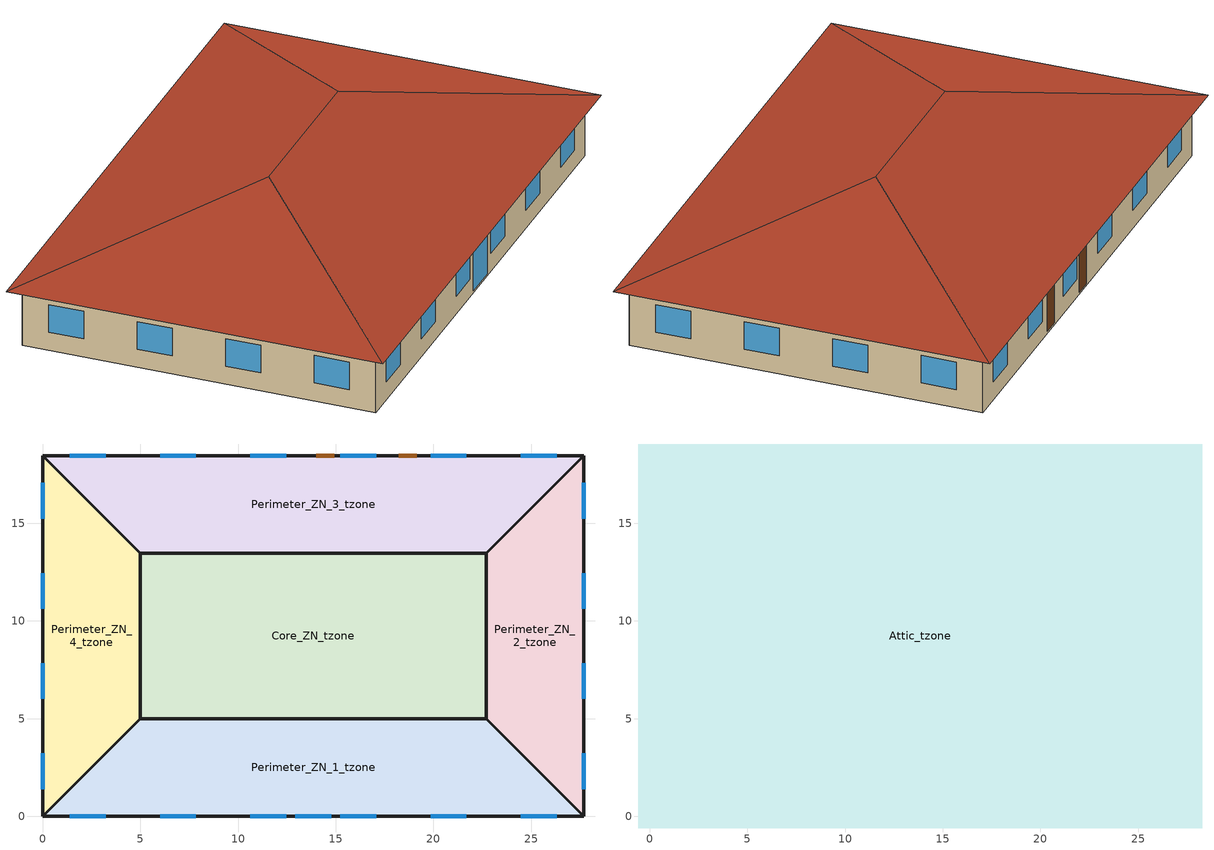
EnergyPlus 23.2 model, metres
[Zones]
Core_ZN_tzone
 floor ground (res_ext_wall_grd): 5,5 5,13.46 22.69,13.46 22.69,5 z-0.1
 wall outside (int_wall): 5,13.46 5,5 22.69,5 22.69,13.46 5,13.46 z-0.1:3.06
 roof outside (res_roof_floor): 22.69,13.46 5,13.46 5,5 22.69,5 z3.06
Perimeter_ZN_1_tzone
 floor ground (res_ext_wall_grd): 5,5 22.69,5 27.69,0 0,0 z-0.1
 wall outside (int_wall): 27.69,0 22.69,5 5,5 0,0 z-0.1:3.06
 wall outside (res_ext_wall_grd): 0,0 27.69,0 z-0.1:3.06
 window (Window_U_0.504_SHGC_North_0.229): 12.93,0 14.76,0 z0:2.13; 1.39,0 3.22,0 / 6.01,0 7.84,0 / 10.62,0 12.45,0 / 15.24,0 17.07,0 / 19.85,0 21.68,0 / 24.47,0 26.3,0 z0.9:2.42
 roof outside (res_roof_floor): 22.69,5 5,5 0,0 27.69,0 z3.06
Perimeter_ZN_2_tzone
 floor ground (res_ext_wall_grd): 27.69,18.46 27.69,0 22.69,5 22.69,13.46 z-0.1
 wall outside (int_wall): 27.69,18.46 22.69,13.46 22.69,5 27.69,0 z-0.1:3.06
 wall outside (res_ext_wall_grd): 27.69,0 27.69,18.46 z-0.1:3.06
 window (Window_U_0.504_SHGC_North_0.229): 27.69,1.39 27.69,3.22 / 27.69,6.01 27.69,7.84 / 27.69,10.62 27.69,12.45 / 27.69,15.24 27.69,17.07 z0.9:2.42
 roof outside (res_roof_floor): 22.69,13.46 22.69,5 27.69,0 27.69,18.46 z3.06
Perimeter_ZN_3_tzone
 floor ground (res_ext_wall_grd): 22.69,13.46 5,13.46 0,18.46 27.69,18.46 z-0.1
 wall outside (int_wall): 0,18.46 5,13.46 22.69,13.46 27.69,18.46 z-0.1:3.06
 wall outside (res_ext_wall_grd): 27.69,18.46 0,18.46 z-0.1:3.06
 window (Window_U_0.504_SHGC_North_0.229): 26.3,18.46 24.47,18.46 / 21.68,18.46 19.85,18.46 / 17.07,18.46 15.24,18.46 / 12.45,18.46 10.62,18.46 / 7.84,18.46 6.01,18.46 / 3.22,18.46 1.39,18.46 z0.9:2.42
 door (Swinging Door_con): 14.91,18.46 14,18.46 / 19.13,18.46 18.22,18.46 z0:2.13
 roof outside (res_roof_floor): 5,13.46 22.69,13.46 27.69,18.46 0,18.46 z3.06
Perimeter_ZN_4_tzone
 floor ground (res_ext_wall_grd): 0,18.46 5,13.46 5,5 0,0 z-0.1
 wall outside (res_ext_wall_grd): 0,18.46 0,0 z-0.1:3.06
 wall outside (int_wall): 0,0 5,5 5,13.46 0,18.46 z-0.1:3.06
 window (Window_U_0.504_SHGC_North_0.229): 0,17.07 0,15.24 / 0,12.45 0,10.62 / 0,7.84 0,6.01 / 0,3.22 0,1.39 z0.9:2.42
 roof outside (res_roof_floor): 5,13.46 0,18.46 0,0 5,5 z3.06
Attic_tzone
 floor ground (res_roof_floor): 28.29,-0.6 -0.6,-0.6 -0.6,19.06 28.29,19.06 z3.06
 roof outside (res_roof_floor): 9.23,9.23,6.36 -0.6,19.06,3.06 -0.6,-0.6,3.06; 28.29,19.06,3.06 18.46,9.23,6.36 28.29,-0.6,3.06; 9.23,9.23,6.36 -0.6,-0.6,3.06 28.29,-0.6,3.06 18.46,9.23,6.36; -0.6,19.06,3.06 9.23,9.23,6.36 18.46,9.23,6.36 28.29,19.06,3.06
[Building]
Building 1
[Site:Location]
Miami Intl Ap_FL_USA: Latitude {deg}=25.82; Longitude {deg}=-80.3; Time Zone {hr}=-5; Elevation {m}=11
[Site:GroundTemperature:BuildingSurface]
22.26, 20.91, 20.55, 20.86, 22.68, 24.72, 26.64, 28.02, 28.43, 27.78, 26.21, 24.23
[Site:WaterMainsTemperature]
Calculation Method=Correlation; Annual Average Outdoor Air Temperature {C}=24.5069; Maximum Difference In Monthly Average Outdoor Air Temperatures {deltaC}=8.7051
[SizingPeriod:DesignDay] Day of Month=21; Dry-Bulb Temperature Range Modifier Type=DefaultMultipliers; Humidity Condition Type=Wetbulb; Barometric Pressure {Pa}=101193; Rain Indicator=No; Snow Indicator=No; Daylight Saving Time Indicator=No; Begin Environment Reset Mode=FullResetAtBeginEnvironment
Name | Month | Day Type | Maximum Dry-Bulb Temperature {C} | Daily Dry-Bulb Temperature Range {deltaC} | Wetbulb or DewPoint at Maximum Dry-Bulb {C} | Wind Speed {m/s} | Wind Direction {deg} | Solar Model Indicator | ASHRAE Clear Sky Optical Depth for Beam Irradiance (taub) | ASHRAE Clear Sky Optical Depth for Diffuse Irradiance (taud) | Sky Clearness
Miami Intl Ap Ann Clg .4% Condns DB=>MWB | 7 | SummerDesignDay | 33.2 | 6.7 | 25.3 | 4.5 | 140 | ASHRAETau | 0.528 | 1.905
Miami Intl Ap Ann Htg 99.6% Condns DB | 1 | WinterDesignDay | 8.7 | 0 | 8.7 | 3.8 | 340 | ASHRAEClearSky |  |  | 0
[Material] Thermal Absorptance=0.9; Solar Absorptance=0.7; Visible Absorptance=0.7
Name | Roughness | Thickness {m} | Conductivity {W/m-K} | Density {kg/m3} | Specific Heat {J/kg-K}
Material 1 | Smooth | 0.0254 | 0.72 | 1856 | 840
Material 2; Material 3; Material 4 | MediumSmooth | 0.0159 | 0.16 | 800 | 1090
Material 5; Material 6 | Smooth | 0.0127 | 0.16 | 800 | 1090
[Material:NoMass] Thermal Absorptance=0.9; Solar Absorptance=0.7; Visible Absorptance=0.7
Name | Roughness | Thermal Resistance {m2-K/W}
Material No Mass 1 | MediumSmooth | 1.06783
Material No Mass 2 | MediumSmooth | 6.23479
Material No Mass 3 | MediumRough | 0.475973
[WindowMaterial:SimpleGlazingSystem]
Window Material Simple Glazing System 1: U-Factor {W/m2-K}=2.86184; Solar Heat Gain Coefficient=0.229; Visible Transmittance=0.2519
[Construction]
int_wall: Material 5, Material 6
res_ext_wall_grd: Material 1, Material 2, Material No Mass 1, Material 3
res_roof_floor: Material 4, Material No Mass 2
Swinging Door_con: Material No Mass 3
Window_U_0.504_SHGC_North_0.229: Window Material Simple Glazing System 1
[Zone] Multiplier=1
Name | Part of Total Floor Area
Attic_tzone | No
Core_ZN_tzone; Perimeter_ZN_1_tzone; Perimeter_ZN_2_tzone; Perimeter_ZN_3_tzone; Perimeter_ZN_4_tzone | Yes
[Space]
Name | Zone | Floor Area {m2}
Attic | Attic_tzone | 567.9774
Core_ZN | Core_ZN_tzone | 149.6574
Perimeter_ZN_1 | Perimeter_ZN_1_tzone | 113.45
Perimeter_ZN_2 | Perimeter_ZN_2_tzone | 67.3
Perimeter_ZN_3 | Perimeter_ZN_3_tzone | 113.45
Perimeter_ZN_4 | Perimeter_ZN_4_tzone | 67.3
[ZoneInfiltration:DesignFlowRate]
Space Infiltration Design Flow Rate 1: Zone or ZoneList or Space or SpaceList=Attic; Schedule=ruleset_on; Design Flow Rate Calculation Method=Flow/Zone; Design Flow Rate {m3/s}=0.2
[Lights] Schedule=occupancy schedule; Design Level Calculation Method=Watts/Area; Watts per Zone Floor Area {W/m2}=6.18125; Fraction Replaceable=1
Name | Zone or ZoneList or Space or SpaceList
Core_ZN_lights_2 | Core_ZN
Perimeter_ZN_1_lights_3 | Perimeter_ZN_1
Perimeter_ZN_2_lights_4 | Perimeter_ZN_2
Perimeter_ZN_3_lights_1 | Perimeter_ZN_3
Perimeter_ZN_4_lights_5 | Perimeter_ZN_4
[People] Number of People Schedule=occupancy schedule; Number of People Calculation Method=Area/Person; Floor Area per Person {m2/person}=18.58063; Fraction Radiant=0.3; Activity Level Schedule=activity schedule
Name | Zone or ZoneList or Space or SpaceList
Core_ZN_ppl_2 | Core_ZN
Perimeter_ZN_1_ppl_3 | Perimeter_ZN_1
Perimeter_ZN_2_ppl_4 | Perimeter_ZN_2
Perimeter_ZN_3_ppl_1 | Perimeter_ZN_3
Perimeter_ZN_4_ppl_5 | Perimeter_ZN_4
[ElectricEquipment] Schedule=occupancy schedule; Design Level Calculation Method=Watts/Area; Watts per Zone Floor Area {W/m2}=6.78
Name | Zone or ZoneList or Space or SpaceList
Core_ZN_elec_equip_2 | Core_ZN
Perimeter_ZN_1_elec_equip_3 | Perimeter_ZN_1
Perimeter_ZN_2_elec_equip_4 | Perimeter_ZN_2
Perimeter_ZN_3_elec_equip_1 | Perimeter_ZN_3
Perimeter_ZN_4_elec_equip_5 | Perimeter_ZN_4
[ZoneControl:Thermostat] Temperature Difference Between Cutout And Setpoint {deltaC}=0
Name | Zone or ZoneList | Control Type Schedule | Control 1
Core_ZN_tzone Thermostat | Core_ZN_tzone | Core_ZN_tzone Thermostat Schedule | Thermostat Setpoint Dual Setpoint 2
Perimeter_ZN_1_tzone Thermostat | Perimeter_ZN_1_tzone | Perimeter_ZN_1_tzone Thermostat Schedule | Thermostat Setpoint Dual Setpoint 3
Perimeter_ZN_2_tzone Thermostat | Perimeter_ZN_2_tzone | Perimeter_ZN_2_tzone Thermostat Schedule | Thermostat Setpoint Dual Setpoint 4
Perimeter_ZN_3_tzone Thermostat | Perimeter_ZN_3_tzone | Perimeter_ZN_3_tzone Thermostat Schedule | Thermostat Setpoint Dual Setpoint 1
Perimeter_ZN_4_tzone Thermostat | Perimeter_ZN_4_tzone | Perimeter_ZN_4_tzone Thermostat Schedule | Thermostat Setpoint Dual Setpoint 5
[ThermostatSetpoint:DualSetpoint] Heating Setpoint Temperature Schedule=thermostat heating ruleset; Cooling Setpoint Temperature Schedule=thermostat cooling ruleset
Thermostat Setpoint Dual Setpoint 2; Thermostat Setpoint Dual Setpoint 3; Thermostat Setpoint Dual Setpoint 4; Thermostat Setpoint Dual Setpoint 1; Thermostat Setpoint Dual Setpoint 5
[ZoneHVAC:PackagedTerminalAirConditioner] Availability Schedule=Always On Discrete; Cooling Supply Air Flow Rate {m3/s}=Autosize; Heating Supply Air Flow Rate {m3/s}=Autosize; No Load Supply Air Flow Rate {m3/s}=Autosize; Cooling Outdoor Air Flow Rate {m3/s}=Autosize; Heating Outdoor Air Flow Rate {m3/s}=Autosize; No Load Outdoor Air Flow Rate {m3/s}=Autosize; Fan Placement=DrawThrough; Supply Air Fan Operating Mode Schedule=Always Off Discrete
Name | Supply Air Fan | Heating Coil | Cooling Coil
Core_ZN_tzone PTAC | Core_ZN_tzonePTAC_fan | Core_ZN_tzonePTAC No Heat | Core_ZN_tzonePTAC 1spd DX AC Clg Coil
Perimeter_ZN_1_tzone PTAC | Perimeter_ZN_1_tzonePTAC_fan | Perimeter_ZN_1_tzonePTAC No Heat | Perimeter_ZN_1_tzonePTAC 1spd DX AC Clg Coil
Perimeter_ZN_2_tzone PTAC | Perimeter_ZN_2_tzonePTAC_fan | Perimeter_ZN_2_tzonePTAC No Heat | Perimeter_ZN_2_tzonePTAC 1spd DX AC Clg Coil
Perimeter_ZN_3_tzone PTAC | Perimeter_ZN_3_tzonePTAC_fan | Perimeter_ZN_3_tzonePTAC No Heat | Perimeter_ZN_3_tzonePTAC 1spd DX AC Clg Coil
Perimeter_ZN_4_tzone PTAC | Perimeter_ZN_4_tzonePTAC_fan | Perimeter_ZN_4_tzonePTAC No Heat | Perimeter_ZN_4_tzonePTAC 1spd DX AC Clg Coil
[Fan:OnOff] Availability Schedule=Always On Discrete; Fan Total Efficiency=0.52; Pressure Rise {Pa}=331.28; Maximum Flow Rate {m3/s}=Autosize; Motor Efficiency=0.8; Motor In Airstream Fraction=1
Name | Fan Power Ratio Function of Speed Ratio Curve | Fan Efficiency Ratio Function of Speed Ratio Curve
Core_ZN_tzonePTAC_fan | Fan On Off Power Curve 1 | Fan On Off Efficiency Curve 1
Perimeter_ZN_1_tzonePTAC_fan | Fan On Off Power Curve 2 | Fan On Off Efficiency Curve 2
Perimeter_ZN_2_tzonePTAC_fan | Fan On Off Power Curve 3 | Fan On Off Efficiency Curve 3
Perimeter_ZN_3_tzonePTAC_fan | Fan On Off Power Curve | Fan On Off Efficiency Curve
Perimeter_ZN_4_tzonePTAC_fan | Fan On Off Power Curve 4 | Fan On Off Efficiency Curve 4
[Coil:Heating:Electric] Availability Schedule=Always Off Discrete; Efficiency=1; Nominal Capacity {W}=0
Core_ZN_tzonePTAC No Heat; Perimeter_ZN_1_tzonePTAC No Heat; Perimeter_ZN_2_tzonePTAC No Heat; Perimeter_ZN_3_tzonePTAC No Heat; Perimeter_ZN_4_tzonePTAC No Heat
[Coil:Cooling:DX:SingleSpeed] Availability Schedule=Always On Discrete; Gross Rated Total Cooling Capacity {W}=Autosize; Gross Rated Sensible Heat Ratio=Autosize; Gross Rated Cooling COP {W/W}=3; Rated Air Flow Rate {m3/s}=Autosize; Rated Evaporator Fan Power Per Volume Flow Rate 2017 {W/(m3/s)}=773.3; Rated Evaporator Fan Power Per Volume Flow Rate 2023 {W/(m3/s)}=934.4; Minimum Outdoor Dry-Bulb Temperature for Compressor Operation {C}=-25; Nominal Time for Condensate Removal to Begin {s}=0; Ratio of Initial Moisture Evaporation Rate and Steady State Latent Capacity=0; Maximum Cycling Rate {cycles/hr}=0; Latent Capacity Time Constant {s}=0; Condenser Type=AirCooled; Evaporative Condenser Effectiveness=0.9; Evaporative Condenser Air Flow Rate {m3/s}=Autosize; Evaporative Condenser Pump Rated Power Consumption {W}=Autosize; Crankcase Heater Capacity {W}=0; Maximum Outdoor Dry-Bulb Temperature for Crankcase Heater Operation {C}=10; Basin Heater Capacity {W/K}=0; Basin Heater Setpoint Temperature {C}=2
Name | Total Cooling Capacity Function of Temperature Curve | Total Cooling Capacity Function of Flow Fraction Curve | Energy Input Ratio Function of Temperature Curve | Energy Input Ratio Function of Flow Fraction Curve | Part Load Fraction Correlation Curve
Core_ZN_tzonePTAC 1spd DX AC Clg Coil | Curve Biquadratic 7 | Curve Quadratic 10 | Curve Biquadratic 8 | Curve Quadratic 11 | Curve Quadratic 12
Perimeter_ZN_1_tzonePTAC 1spd DX AC Clg Coil | Curve Biquadratic 11 | Curve Quadratic 16 | Curve Biquadratic 12 | Curve Quadratic 17 | Curve Quadratic 18
Perimeter_ZN_2_tzonePTAC 1spd DX AC Clg Coil | Curve Biquadratic 15 | Curve Quadratic 22 | Curve Biquadratic 16 | Curve Quadratic 23 | Curve Quadratic 24
Perimeter_ZN_3_tzonePTAC 1spd DX AC Clg Coil | Curve Biquadratic 3 | Curve Quadratic 4 | Curve Biquadratic 4 | Curve Quadratic 5 | Curve Quadratic 6
Perimeter_ZN_4_tzonePTAC 1spd DX AC Clg Coil | Curve Biquadratic 19 | Curve Quadratic 28 | Curve Biquadratic 20 | Curve Quadratic 29 | Curve Quadratic 30
[Zone equipment]
Core_ZN_tzone: Core_ZN_tzone PTAC
Perimeter_ZN_1_tzone: Perimeter_ZN_1_tzone PTAC
Perimeter_ZN_2_tzone: Perimeter_ZN_2_tzone PTAC
Perimeter_ZN_3_tzone: Perimeter_ZN_3_tzone PTAC
Perimeter_ZN_4_tzone: Perimeter_ZN_4_tzone PTAC
[Sizing:Zone] Zone Cooling Design Supply Air Temperature Input Method=SupplyAirTemperature; Zone Cooling Design Supply Air Temperature {C}=13.8889; Zone Cooling Design Supply Air Temperature Difference {deltaC}=11.11; Zone Heating Design Supply Air Temperature Input Method=SupplyAirTemperature; Zone Heating Design Supply Air Temperature {C}=50; Zone Heating Design Supply Air Temperature Difference {deltaC}=11.11; Zone Cooling Design Supply Air Humidity Ratio {kgWater/kgDryAir}=0.008; Zone Heating Design Supply Air Humidity Ratio {kgWater/kgDryAir}=0.008; Cooling Design Air Flow Method=DesignDay; Cooling Design Air Flow Rate {m3/s}=0; Cooling Minimum Air Flow per Zone Floor Area {m3/s-m2}=0.000762; Cooling Minimum Air Flow {m3/s}=0; Cooling Minimum Air Flow Fraction=0; Heating Design Air Flow Method=DesignDay; Heating Design Air Flow Rate {m3/s}=0; Heating Maximum Air Flow per Zone Floor Area {m3/s-m2}=0.002032; Heating Maximum Air Flow {m3/s}=0.141576; Heating Maximum Air Flow Fraction=0.3; Account for Dedicated Outdoor Air System=No; Zone Load Sizing Method=Sensible Load Only No Latent Load; Zone Latent Cooling Design Supply Air Humidity Ratio Input Method=HumidityRatioDifference; Zone Cooling Design Supply Air Humidity Ratio Difference {kgWater/kgDryAir}=0.005; Zone Latent Heating Design Supply Air Humidity Ratio Input Method=HumidityRatioDifference; Zone Humidification Design Supply Air Humidity Ratio Difference {kgWater/kgDryAir}=0.005
Name | Design Specification Outdoor Air Object
Core_ZN_tzone | Core_ZN_tzone DSOA Space List
Perimeter_ZN_1_tzone | Perimeter_ZN_1_tzone DSOA Space List
Perimeter_ZN_2_tzone | Perimeter_ZN_2_tzone DSOA Space List
Perimeter_ZN_3_tzone | Perimeter_ZN_3_tzone DSOA Space List
Perimeter_ZN_4_tzone | Perimeter_ZN_4_tzone DSOA Space List
[DesignSpecification:OutdoorAir] Outdoor Air Method=Sum; Outdoor Air Flow per Person {m3/s-person}=0; Outdoor Air Flow per Zone Floor Area {m3/s-m2}=0.0024; Outdoor Air Flow per Zone {m3/s}=0; Outdoor Air Flow Air Changes per Hour {1/hr}=0
Design Specification Outdoor Air 4; Design Specification Outdoor Air 3; Design Specification Outdoor Air 2; Design Specification Outdoor Air 5; Design Specification Outdoor Air 1
[DesignSpecification:OutdoorAir:SpaceList]
Name | Space Name 1 | Space Design Specification Outdoor Air Object Name 1
Core_ZN_tzone DSOA Space List | Core_ZN | Design Specification Outdoor Air 4
Perimeter_ZN_1_tzone DSOA Space List | Perimeter_ZN_1 | Design Specification Outdoor Air 3
Perimeter_ZN_2_tzone DSOA Space List | Perimeter_ZN_2 | Design Specification Outdoor Air 2
Perimeter_ZN_3_tzone DSOA Space List | Perimeter_ZN_3 | Design Specification Outdoor Air 5
Perimeter_ZN_4_tzone DSOA Space List | Perimeter_ZN_4 | Design Specification Outdoor Air 1
[Schedule:Day:Interval]
Schedule Day 2; Schedule Day 5; Schedule Day 4: No, 24:00, 0
weekday occupancy 1: No, 09:00, 0, 18:00, 1, 24:00, 0
weekday activity 6; weekday activity 1; weekday activity 2; weekday activity 3; weekday activity 4; weekday activity 5: No, 24:00, 70
thermostat heating weekday schedule 2; thermostat heating weekday schedule 1: No, 09:00, 20, 18:00, 20, 24:00, 20
thermostat cooling weekends schedule 1: No, 24:00, 60
thermostat cooling weekday schedule 1: No, 09:00, 60, 18:00, 25, 24:00, 60
thermostat cooling design day schedule 1: No, 09:00, 25, 18:00, 25, 24:00, 25
day_on 1; day_on 2; day_on 3; day_on 4; day_on 5; day_on 6: No, 24:00, 1
[Schedule:Week:Daily]
occupancy schedule Week Rule - Jan1-Dec31: Schedule Day 2, weekday occupancy 1, weekday occupancy 1, weekday occupancy 1, weekday occupancy 1, weekday occupancy 1, Schedule Day 2, Schedule Day 2, Schedule Day 2, Schedule Day 2, Schedule Day 2, Schedule Day 2
activity schedule Week Rule - Jan1-Dec31: weekday activity 6, weekday activity 6, weekday activity 6, weekday activity 6, weekday activity 6, weekday activity 6, weekday activity 6, weekday activity 3, weekday activity 1, weekday activity 2, weekday activity 4, weekday activity 5
thermostat heating ruleset Week Rule - Jan1-Dec31: thermostat heating weekday schedule 2, thermostat heating weekday schedule 2, thermostat heating weekday schedule 2, thermostat heating weekday schedule 2, thermostat heating weekday schedule 2, thermostat heating weekday schedule 2, thermostat heating weekday schedule 2, Schedule Day 5, Schedule Day 5, Schedule Day 5, Schedule Day 5, Schedule Day 5
thermostat cooling ruleset Week Rule - Jan1-Dec31: thermostat cooling weekends schedule 1, thermostat cooling weekday schedule 1, thermostat cooling weekday schedule 1, thermostat cooling weekday schedule 1, thermostat cooling weekday schedule 1, thermostat cooling weekday schedule 1, thermostat cooling weekends schedule 1, Schedule Day 4, thermostat cooling design day schedule 1, thermostat heating weekday schedule 1, Schedule Day 4, Schedule Day 4
ruleset_on Week Rule - Jan1-Dec31: day_on 6, day_on 6, day_on 6, day_on 6, day_on 6, day_on 6, day_on 6, day_on 3, day_on 1, day_on 2, day_on 4, day_on 5
[Schedule:Year]
occupancy schedule: occupancy schedule Week Rule - Jan1-Dec31, 1, 1, 12, 31
activity schedule: activity schedule Week Rule - Jan1-Dec31, 1, 1, 12, 31
thermostat heating ruleset: thermostat heating ruleset Week Rule - Jan1-Dec31, 1, 1, 12, 31
thermostat cooling ruleset: thermostat cooling ruleset Week Rule - Jan1-Dec31, 1, 1, 12, 31
ruleset_on: ruleset_on Week Rule - Jan1-Dec31, 1, 1, 12, 31
[Schedule:Compact]
Core_ZN_tzone Thermostat Schedule; Perimeter_ZN_1_tzone Thermostat Schedule; Perimeter_ZN_2_tzone Thermostat Schedule; Perimeter_ZN_3_tzone Thermostat Schedule; Perimeter_ZN_4_tzone Thermostat Schedule: Through: 12/31, For: AllDays, Until: 24:00, 4
[Schedule:Constant]
Name | Hourly Value
Always On Discrete | 1
Always Off Discrete | 0
[Curve:Exponent] Coefficient1 Constant=1; Coefficient2 Constant=0; Coefficient3 Constant=0; Minimum Value of x {BasedOnField A2}=0; Maximum Value of x {BasedOnField A2}=1
Fan On Off Power Curve 1; Fan On Off Power Curve 2; Fan On Off Power Curve 3; Fan On Off Power Curve; Fan On Off Power Curve 4
[Curve:Cubic] Coefficient1 Constant=1; Coefficient2 x=0; Coefficient3 x**2=0; Coefficient4 x**3=0; Minimum Value of x {BasedOnField A2}=0; Maximum Value of x {BasedOnField A2}=1
Fan On Off Efficiency Curve 1; Fan On Off Efficiency Curve 2; Fan On Off Efficiency Curve 3; Fan On Off Efficiency Curve; Fan On Off Efficiency Curve 4
[Curve:Biquadratic] Minimum Value of x {BasedOnField A2}=12.77778; Maximum Value of x {BasedOnField A2}=23.88889; Minimum Value of y {BasedOnField A3}=23.88889; Maximum Value of y {BasedOnField A3}=46.11111
Name | Coefficient1 Constant | Coefficient2 x | Coefficient3 x**2 | Coefficient4 y | Coefficient5 y**2 | Coefficient6 x*y
Curve Biquadratic 7; Curve Biquadratic 11; Curve Biquadratic 15; Curve Biquadratic 3; Curve Biquadratic 19 | 0.942588 | 0.00954335 | 0.00068377 | -0.0110427 | 5.249e-06 | -9.72e-06
Curve Biquadratic 8; Curve Biquadratic 12; Curve Biquadratic 16; Curve Biquadratic 4; Curve Biquadratic 20 | 0.342414 | 0.034885 | -0.0006237 | 0.00497722 | 0.000437951 | -0.000728028
[Curve:Quadratic]
Name | Coefficient1 Constant | Coefficient2 x | Coefficient3 x**2 | Minimum Value of x {BasedOnField A2} | Maximum Value of x {BasedOnField A2} | Minimum Curve Output {BasedOnField A3} | Maximum Curve Output {BasedOnField A3}
Curve Quadratic 10; Curve Quadratic 16; Curve Quadratic 22; Curve Quadratic 4; Curve Quadratic 28 | 0.8 | 0.2 | 0 | 0.5 | 1.5
Curve Quadratic 11; Curve Quadratic 17; Curve Quadratic 23; Curve Quadratic 5; Curve Quadratic 29 | 1.1552 | -0.1808 | 0.0256 | 0.5 | 1.5
Curve Quadratic 12; Curve Quadratic 18; Curve Quadratic 24; Curve Quadratic 6; Curve Quadratic 30 | 0.85 | 0.15 | 0 | 0 | 1 | 0.7 | 1
